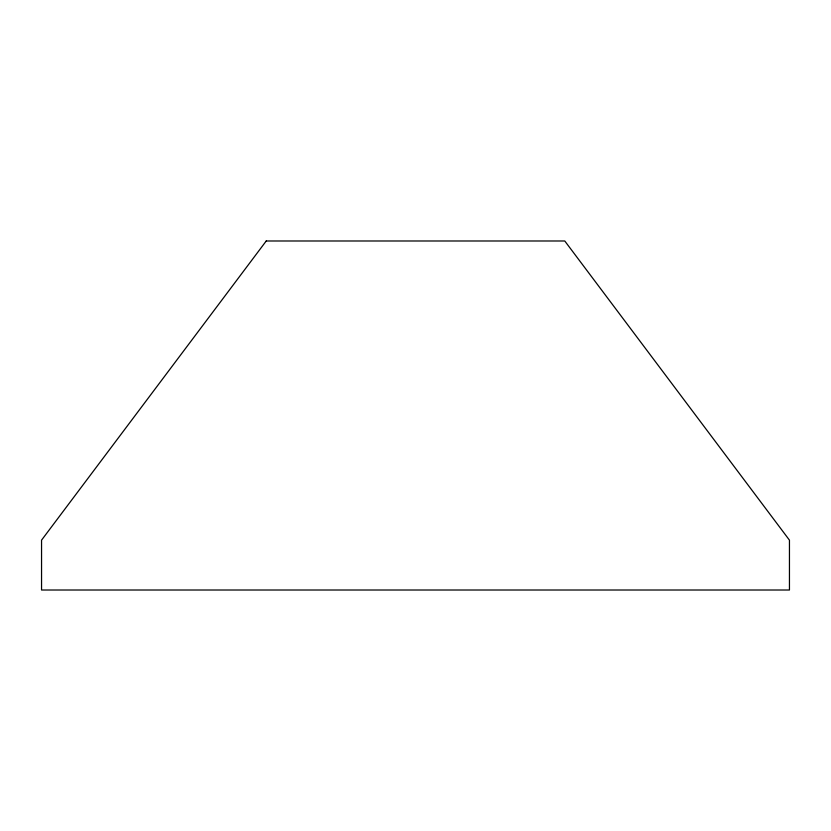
<?xml version="1.0" encoding="UTF-8"?>
<svg xmlns="http://www.w3.org/2000/svg" width="831" height="831" viewBox="0 0 831 831"><rect width="100%" height="100%" fill="white"/><g stroke="black" fill="none" stroke-linecap="round" stroke-linejoin="round"><path stroke-width="1.25" d="M266.232 240.99L41.55 540.15L41.55 590.01L789.45 590.01L789.45 540.15L564.768 240.99L266.232 240.99"/></g></svg>
